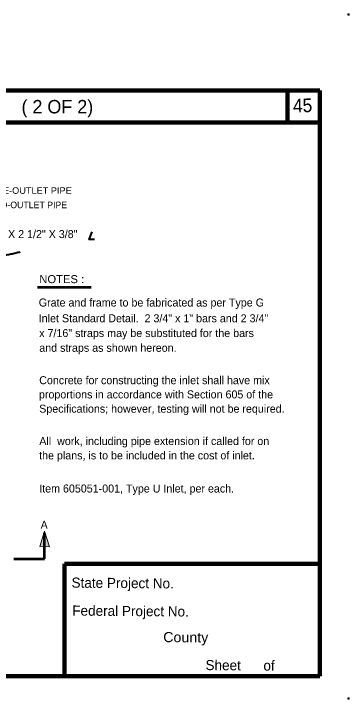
# Model space of a CAD drawing. Extents: x -8731 to -4061, y -64687 to -56618.
# Drawn here: x -4647 to -4061, y -64687 to -63491 of the extents above; entities that cross this region are included whole.
import ezdxf
from ezdxf.enums import TextEntityAlignment as Align

# ---------------------------------------------------------------- set-up
doc = ezdxf.new("R2010")
doc.units = 0
doc.header["$LTSCALE"] = 5.6
doc.header["$PDMODE"] = 32
doc.header["$PDSIZE"] = 2.8
doc.layers.add('1', color=7, linetype='Continuous', lineweight=13)
doc.layers.add('3', color=7, linetype='Continuous', lineweight=40)

msp = doc.modelspace()

# ---------------------------------------------------------------- hatches: boundary and pattern name
at = {"layer": '1'}
msp.add_hatch(color=256, dxfattribs=at).paths.add_polyline_path([(-4592.86, -64393.88), (-4584.38, -64420.74), (-4601, -64420.3)])

# ---------------------------------------------------------------- linework, layer by layer
at = {"layer": '1', "lineweight": 100}
for p, q in [((-4112.54, -63625.06), (-5604.76, -63625.06)), ((-4168.78, -63625.06), (-4168.78, -63681.3)), ((-4112.54, -63625.06), (-4112.54, -64646.48)), ((-4112.54, -63681.3), (-5604.76, -63681.3)), ((-4558.26, -64450.8), (-4112.54, -64450.8)), ((-4558.26, -64450.8), (-4558.26, -64646.48)), ((-4112.54, -64646.48), (-4752.66, -64646.48))]:
    msp.add_line(p, q, dxfattribs=at)
msp.add_lwpolyline([(-5604.76, -63628.56), (-5604.76, -64646.48), (-4114, -64646.48)], dxfattribs=at)
at = {"layer": '1'}
msp.add_lwpolyline([(-4592.86, -64393.88), (-4584.38, -64420.74), (-4601, -64420.3)], close=True, dxfattribs=at)
for p in [(-4062.6, -63492.84), (-4062.6, -64685.44)]:
    msp.add_point(p, dxfattribs=at)
at = {"layer": '3', "lineweight": 53}
for p, q in [((-4605.36, -63967.96), (-4511.92, -63967.96)), ((-4593.22, -64442.12), (-4593.22, -64396.66)), ((-4646.76, -64442.12), (-4593.22, -64442.12))]:
    msp.add_line(p, q, dxfattribs=at)
at = {"layer": '3'}
msp.add_lwpolyline([(-4505.72, -63884.92), (-4515.46, -63884.92), (-4510.22, -63871.56)], dxfattribs=at)
msp.add_spline([(-4782.02, -63931.16), (-4780.52, -63931.62), (-4776.76, -63931.62), (-4773.32, -63930.86), (-4767.92, -63928.92), (-4762.96, -63927.72), (-4758.92, -63926.52), (-4757.26, -63925.76), (-4752.92, -63924.72), (-4734.92, -63924.26), (-4726.36, -63922.76), (-4724.26, -63921.72), (-4720.22, -63919.46), (-4715.56, -63916.46), (-4710.92, -63914.82), (-4709.12, -63914.52), (-4700.42, -63914.82), (-4694.26, -63915.72), (-4692.32, -63916.02), (-4688.72, -63916.02), (-4681.36, -63915.12), (-4673.12, -63914.52), (-4668.02, -63913.76), (-4659.32, -63911.96), (-4651.66, -63910.32), (-4649.26, -63910.02), (-4643.26, -63908.22), (-4635.62, -63906.86)], degree=3, dxfattribs=at)

# ---------------------------------------------------------------- texts
at = {"layer": '1'}
for s, height, rotation, width, p in [('45', 23.78, 2.121, 0.95, (-4159.06, -63663.94)), ('County', 17.66, 359.537, 1.05, (-4385.98, -64587.18))]:
    msp.add_text(s, height=height, rotation=rotation, dxfattribs=dict(at, width=width)).set_placement(p)
for s, p in [('State Project No.', (-4545.98, -64492.18)), ('Federal Project No.', (-4544.72, -64540.92)), ('Sheet      of', (-4312.22, -64635.92))]:
    msp.add_text(s, height=17.66, rotation=359.537, dxfattribs=at).set_placement(p)
at = {"layer": '3'}
for s, height, p in [('( 2 OF 2)', 23.4, (-4570.71, -63665.24)), ('3" X 2 1/2" X 3/8"', 13.95, (-4607.28, -63882.66)), ('A', 13.95, (-4593.69, -64389.62))]:
    msp.add_text(s, height=height, dxfattribs=at).set_placement(p, align=Align.CENTER)
at = {"layer": '3', "width": 1.05}
for s, height, p in [('8" MIN. WITH SIDE-OUTLET PIPE', 11.4, (-4794.92, -63805.46)), ('NOTES :', 13.95, (-4602.22, -63961.22))]:
    msp.add_text(s, height=height, dxfattribs=at).set_placement(p)
at = {"layer": '3'}
for s, height, p in [('12" MIN. WITH END-OUTLET PIPE', 11.4, (-4796.26, -63830.52)), ('Grate and frame to be fabricated as per Type G', 13.95, (-4603.12, -64002.02)), ('Inlet Standard Detail.  2 3/4" x 1" bars and 2 3/4"', 13.95, (-4603.12, -64029.46)), ('x 7/16" straps may be substituted for the bars', 13.95, (-4602.36, -64055.26)), ('and straps as shown hereon.', 13.95, (-4602.22, -64080.92)), ('Concrete for constructing the inlet shall have mix', 13.95, (-4602.36, -64137.46)), ('proportions in accordance with Section 605 of the ', 13.95, (-4602.82, -64162.22)), ('Specifications; however, testing will not be required.', 13.95, (-4602.36, -64187.12)), ('All  work, including pipe extension if called for on', 13.95, (-4602.22, -64243.52)), ('the plans, is to be included in the cost of inlet.', 13.95, (-4602.52, -64268.56)), ('Item 605051-001, Type U Inlet, per each.', 13.95, (-4602.36, -64326.32))]:
    msp.add_text(s, height=height, dxfattribs=at).set_placement(p)

doc.saveas('drawing.dxf')
